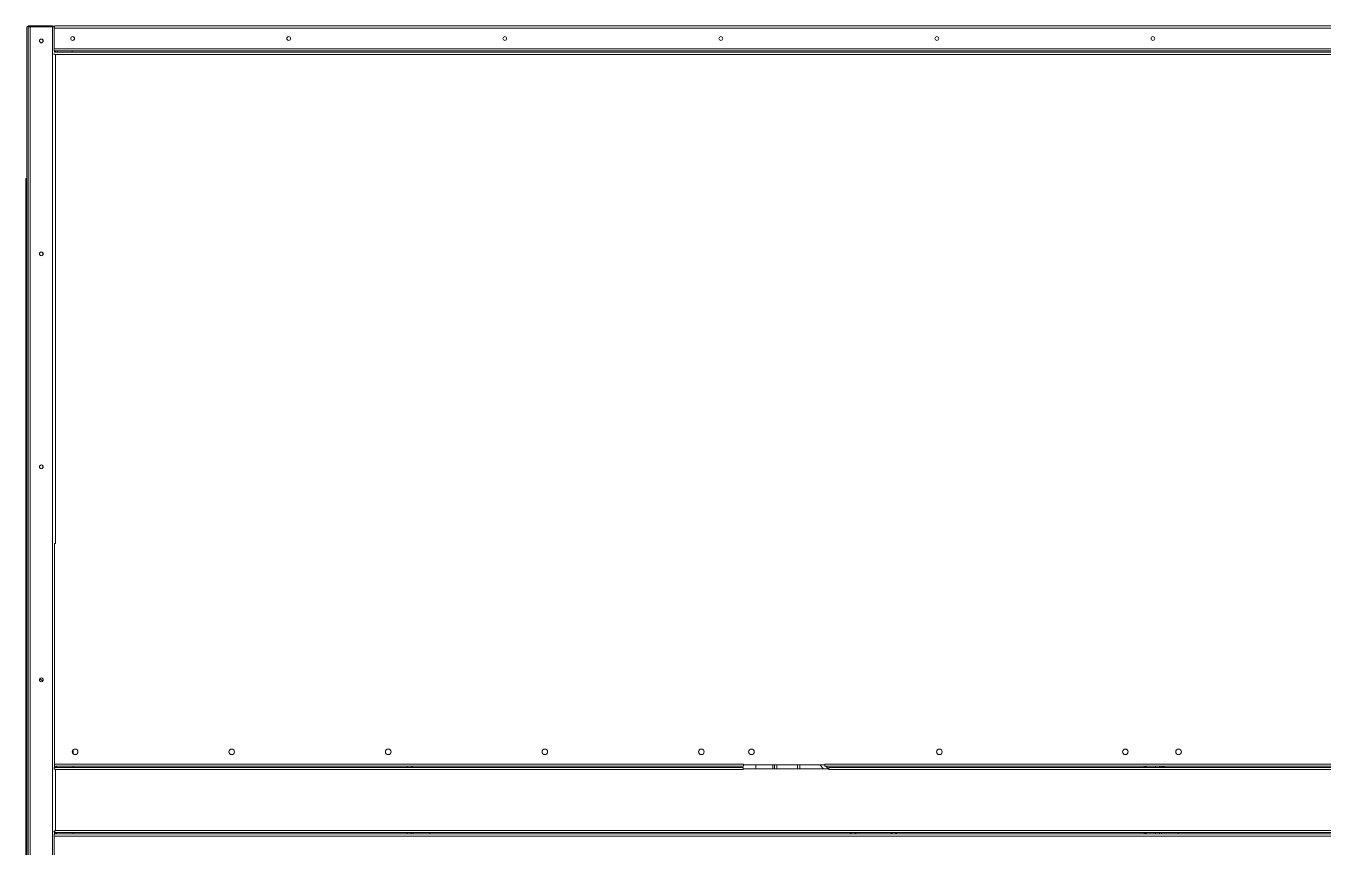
# Model space of a CAD drawing. Header units: millimetres. Extents: x 15155 to 44563, y 13060 to 33855.
# Drawn here: x 33972 to 36043, y 22932 to 24243 of the extents above; entities that cross this region are included whole.
import ezdxf

# ---------------------------------------------------------------- set-up
doc = ezdxf.new("R2010")
doc.units = ezdxf.units.MM

# ---------------------------------------------------------------- blocks, each defined once
blk = doc.blocks.new('2')
at = {"color": 7, "lineweight": 20}
for p, q in [((33973.2, 24241.1), (33973.2, 20796.5)), ((33975.2, 24241.1), (33975.2, 20796.5)), ((33978.6, 24241.1), (33978.6, 20796.5)), ((34013.8, 20796.5), (34013.8, 24241.1)), ((37525.5, 24239.4), (34016.9, 24239.4)), ((37523.8, 24242.8), (34018.6, 24242.8)), ((37525.5, 24206.2), (34016.9, 24206.2)), ((37525.5, 24202.8), (34017.2, 24202.8)), ((34017.2, 24200.8), (37525.5, 24200.8)), ((34018.6, 24197.4), (37523.8, 24197.4)), ((33971.6, 23999.4), (33971.6, 21146.2)), ((37525.5, 22954.8), (34017.2, 22954.8)), ((37523.8, 22958.2), (34018.6, 22958.2)), ((37523.8, 22952.8), (34018.6, 22952.8)), ((37525.5, 22949.4), (34016.9, 22949.4))]:
    blk.add_line(p, q, dxfattribs=at)
at = {"color": 7, "lineweight": 20, "ltscale": 0.000832692}
blk.add_line((33975.2, 24241.1), (33973.2, 24241.1), dxfattribs=at)
at = {"color": 7, "lineweight": 20, "ltscale": 0.00070809}
blk.add_line((33975.2, 24242.8), (33975.2, 24241.1), dxfattribs=at)
at = {"color": 7, "lineweight": 20, "ltscale": 0.000833107}
blk.add_line((33977.2, 24242.8), (33975.2, 24242.8), dxfattribs=at)
at = {"color": 7, "lineweight": 20, "ltscale": 0.001417}
for p, q in [((33978.6, 24241.1), (33975.2, 24241.1)), ((34016.9, 24206.2), (34016.9, 24202.8)), ((34017.2, 23064.2), (34017.2, 23060.8)), ((35247.2, 23060.8), (35247.2, 23064.2)), ((35253.8, 23058.8), (35253.8, 23055.4))]:
    blk.add_line(p, q, dxfattribs=at)
at = {"color": 7, "lineweight": 20, "ltscale": 0.000708333}
for p, q in [((33977.2, 24242.8), (33977.2, 24241.1)), ((34013.8, 24242.8), (34013.8, 24241.1))]:
    blk.add_line(p, q, dxfattribs=at)
at = {"color": 7, "lineweight": 20, "ltscale": 0.01525}
blk.add_line((34013.8, 24242.8), (33977.2, 24242.8), dxfattribs=at)
at = {"color": 7, "lineweight": 20, "ltscale": 0.014667}
for p, q in [((33978.6, 24241.1), (34013.8, 24241.1)), ((34016.9, 22914.2), (34016.9, 22949.4))]:
    blk.add_line(p, q, dxfattribs=at)
at = {"color": 7, "lineweight": 20, "ltscale": 0.001131}
for p, q in [((34016.5, 24241.1), (34013.8, 24241.1)), ((34016.9, 24242.1), (34016.9, 24239.4)), ((34016.9, 22952.1), (34016.9, 22949.4))]:
    blk.add_line(p, q, dxfattribs=at)
at = {"color": 7, "lineweight": 20, "ltscale": 0.000414935}
for q in [(34015.5, 24241.1), (34016.9, 24241.1)]:
    blk.add_line((34016.2, 24241.8), q, dxfattribs=at)
at = {"color": 7, "lineweight": 20, "ltscale": 0.013833}
blk.add_line((34016.9, 24206.2), (34016.9, 24239.4), dxfattribs=at)
at = {"color": 7, "lineweight": 20, "ltscale": 0.000833333}
for p, q in [((34017.2, 24200.8), (34017.2, 24202.8)), ((34018.9, 24200.8), (34018.9, 24202.8)), ((34022.2, 24202.8), (34022.2, 24200.8)), ((34019.2, 23060.8), (34019.2, 23058.8)), ((34020.6, 23060.8), (34020.6, 23058.8)), ((34047.2, 23058.8), (34047.2, 23060.8)), ((34580.6, 23058.8), (34580.6, 23060.8)), ((35116.8, 23056.8), (35116.8, 23058.8)), ((35117.2, 23060.8), (35117.2, 23062.8)), ((35757.2, 23058.8), (35757.2, 23060.8)), ((35759.2, 23058.8), (35759.2, 23060.8)), ((35760.6, 23058.8), (35760.6, 23060.8)), ((35775.6, 23058.8), (35775.6, 23060.8)), ((35785.8, 23058.8), (35785.8, 23060.8)), ((35787.2, 23060.8), (35787.2, 23058.8)), ((35789.2, 23060.8), (35789.2, 23058.8)), ((34047.2, 22952.8), (34047.2, 22954.8)), ((34580.6, 22952.8), (34580.6, 22954.8)), ((34586.8, 22954.8), (34586.8, 22952.8)), ((34586.8, 22952.8), (34586.8, 22954.8)), ((35757.2, 22952.8), (35757.2, 22954.8)), ((35759.2, 22952.8), (35759.2, 22954.8)), ((35760.6, 22952.8), (35760.6, 22954.8)), ((35775.6, 22952.8), (35775.6, 22954.8)), ((35781.8, 22954.8), (35781.8, 22952.8)), ((35781.8, 22952.8), (35781.8, 22954.8))]:
    blk.add_line(p, q, dxfattribs=at)
at = {"color": 7, "lineweight": 20, "ltscale": 0.325458}
blk.add_line((34018.6, 23416.3), (34018.6, 24197.4), dxfattribs=at)
at = {"color": 7, "lineweight": 20, "ltscale": 0.000832246}
blk.add_line((34045.2, 24202.8), (34045.2, 24200.8), dxfattribs=at)
at = {"color": 7, "lineweight": 20, "ltscale": 0.000128159}
blk.add_line((34045.2, 24200.8), (34045.2, 24201.1), dxfattribs=at)
at = {"color": 7, "lineweight": 20, "ltscale": 0.000664655}
blk.add_line((33973.2, 23999.4), (33971.6, 23999.4), dxfattribs=at)
at = {"color": 7, "lineweight": 20, "ltscale": 0.000583333}
for p, q in [((34017.2, 23416.3), (34018.6, 23416.3)), ((35116.8, 23055.4), (35116.8, 23056.8)), ((35117.2, 23062.8), (35117.2, 23064.2)), ((35247.2, 23062.8), (35247.2, 23064.2)), ((35253.8, 23056.8), (35253.8, 23055.4))]:
    blk.add_line(p, q, dxfattribs=at)
at = {"color": 7, "lineweight": 20, "ltscale": 0.146708}
blk.add_line((34017.2, 23064.2), (34017.2, 23416.3), dxfattribs=at)
at = {"color": 7, "lineweight": 20, "ltscale": 0.002795}
blk.add_line((34047.2, 23080.4), (34047.2, 23087.1), dxfattribs=at)
at = {"color": 7, "lineweight": 20, "ltscale": 0.000293404}
for p, q in [((34016.2, 23056.8), (34016.9, 23056.8)), ((34016.2, 22956.8), (34016.9, 22956.8))]:
    blk.add_line(p, q, dxfattribs=at)
at = {"color": 7, "lineweight": 20, "ltscale": 0.000562932}
for p, q in [((34016.9, 23057.4), (34016.9, 23058.8)), ((34016.9, 22956.1), (34016.9, 22954.8))]:
    blk.add_line(p, q, dxfattribs=at)
at = {"color": 7, "lineweight": 20, "ltscale": 0.000502197}
for p, q in [((34016.9, 23057.4), (34016.9, 23056.2)), ((34016.9, 22956.1), (34016.9, 22957.3))]:
    blk.add_line(p, q, dxfattribs=at)
at = {"color": 7, "lineweight": 20, "ltscale": 0.458333}
for p, q in [((35117.2, 23064.2), (34017.2, 23064.2)), ((35117.2, 23060.8), (34017.2, 23060.8))]:
    blk.add_line(p, q, dxfattribs=at)
at = {"color": 7, "lineweight": 20, "ltscale": 0.000833338}
blk.add_line((34017.2, 23058.8), (34017.2, 23060.8), dxfattribs=at)
at = {"color": 7, "lineweight": 20, "ltscale": 0.458167}
blk.add_line((34017.2, 23058.8), (35116.8, 23058.8), dxfattribs=at)
at = {"color": 7, "lineweight": 20, "ltscale": 0.457583}
blk.add_line((34018.6, 23055.4), (35116.8, 23055.4), dxfattribs=at)
at = {"color": 7, "lineweight": 20, "ltscale": 0.0405}
blk.add_line((34018.6, 22958.2), (34018.6, 23055.4), dxfattribs=at)
at = {"color": 7, "lineweight": 20, "ltscale": 0.000833334}
for p, q in [((34586.8, 23058.8), (34586.8, 23060.8)), ((34588.8, 23058.8), (34588.8, 23060.8)), ((35781.8, 23058.8), (35781.8, 23060.8)), ((35783.8, 23058.8), (35783.8, 23060.8))]:
    blk.add_line(p, q, dxfattribs=at)
at = {"color": 7, "lineweight": 20, "ltscale": 0.057083}
blk.add_line((35116.8, 23056.8), (35253.8, 23056.8), dxfattribs=at)
at = {"color": 7, "lineweight": 20, "ltscale": 0.054167}
blk.add_line((35247.2, 23062.8), (35117.2, 23062.8), dxfattribs=at)
at = {"color": 7, "lineweight": 20, "ltscale": 0.0025}
for p, q in [((35137.2, 23062.8), (35137.2, 23056.8)), ((35164.4, 23056.8), (35164.4, 23062.8)), ((35167.2, 23056.8), (35167.2, 23062.8)), ((35167.2, 23056.8), (35167.2, 23062.8)), ((35170.6, 23056.8), (35170.6, 23062.8)), ((35203.8, 23056.8), (35203.8, 23062.8)), ((35207.2, 23056.8), (35207.2, 23062.8))]:
    blk.add_line(p, q, dxfattribs=at)
at = {"color": 7, "lineweight": 20, "ltscale": 0.00363}
blk.add_line((35239.1, 23062.8), (35245.4, 23056.8), dxfattribs=at)
at = {"color": 7, "lineweight": 20, "ltscale": 0.000338994}
blk.add_line((35246.6, 23062.8), (35247.2, 23062.2), dxfattribs=at)
at = {"color": 7, "lineweight": 20, "ltscale": 0.43625}
for p, q in [((36294.2, 23064.2), (35247.2, 23064.2)), ((36294.2, 23060.8), (35247.2, 23060.8))]:
    blk.add_line(p, q, dxfattribs=at)
at = {"color": 7, "lineweight": 20, "ltscale": 0.00242}
blk.add_line((35248.7, 23060.8), (35253, 23056.8), dxfattribs=at)
at = {"color": 7, "lineweight": 20, "ltscale": 0.430417}
for p, q in [((35253.8, 23058.8), (36286.8, 23058.8)), ((35253.8, 23055.4), (36286.8, 23055.4))]:
    blk.add_line(p, q, dxfattribs=at)
at = {"color": 7, "lineweight": 20, "ltscale": 0.000959065}
blk.add_line((34017.2, 22952.5), (34017.2, 22954.8), dxfattribs=at)
at = {"color": 7, "lineweight": 20, "ltscale": 0.000833687}
blk.add_line((34019.2, 22954.8), (34019.2, 22952.8), dxfattribs=at)
at = {"color": 7, "lineweight": 20, "ltscale": 0.000833588}
blk.add_line((34020.6, 22954.8), (34020.6, 22952.8), dxfattribs=at)
at = {"color": 7, "lineweight": 20, "ltscale": 0.000833638}
for p, q in [((34590.2, 22954.8), (34590.2, 22952.8)), ((34616.8, 22952.8), (34616.8, 22954.8)), ((35785.2, 22954.8), (35785.2, 22952.8)), ((35811.8, 22952.8), (35811.8, 22954.8))]:
    blk.add_line(p, q, dxfattribs=at)
at = {"color": 7, "lineweight": 20, "ltscale": 0.00121}
for p, q in [((35289.4, 22952.8), (35287.3, 22954.8)), ((35289.9, 22952.8), (35287.8, 22954.8)), ((35297.4, 22952.8), (35295.3, 22954.8))]:
    blk.add_line(p, q, dxfattribs=at)
at = {"color": 7, "lineweight": 20, "ltscale": 0.001211}
for p, q in [((35352.8, 22954.8), (35354.9, 22952.8)), ((35360.4, 22954.8), (35362.5, 22952.8))]:
    blk.add_line(p, q, dxfattribs=at)
at = {"color": 7, "lineweight": 20}
for centre, radius in [((33996.2, 24218.8), 3), ((34046.2, 24222.8), 3), ((34391.2, 24222.8), 3), ((34736.2, 24222.8), 3), ((35081.2, 24222.8), 3), ((35426.2, 24222.8), 3), ((35771.2, 24222.8), 3), ((33996.2, 23878.8), 3), ((33996.2, 23538.8), 3), ((33996.2, 23198.8), 3), ((34050.2, 23083.8), 4.5), ((34300.2, 23083.8), 4.5), ((34550.2, 23083.8), 4.5), ((34800.2, 23083.8), 4.5), ((35050.2, 23083.8), 4.5), ((35130.2, 23083.8), 4.5), ((35430.2, 23083.8), 4.5), ((35727.2, 23083.8), 4.5), ((35812.2, 23083.8), 4.5)]:
    blk.add_circle(centre, radius, dxfattribs=at)
for centre, radius, start, end in [((33976.6, 24239.4), 3.4, 114.316, 150), ((33978.6, 24239.4), 3.4, 114.316, 150), ((34013.8, 24239.4), 3.4, 45.0002, 90), ((34018.6, 24239.4), 3.4, 90, 150), ((34013.4, 24238.6), 4.06, 28.4276, 38.3657), ((33994.2, 24212.8), 4.5, 45.7719, 97.3652), ((33994.2, 24218.8), 4.5, 327.9394, 32.0941), ((33898, 23723.8), 488.7, 75.7093, 76.084), ((34018.6, 24206.2), 3.4, 269.7663, 270), ((33994.2, 23878.8), 4.5, 327.9394, 32.0941), ((33994.2, 23538.8), 4.5, 327.9394, 32.0941), ((33994.2, 23194.8), 4.5, 24.3683, 102.51), ((34018.6, 22949.4), 3.4, 90, 135.0002)]:
    blk.add_arc(centre, radius, start, end, dxfattribs=at)
for points in [[(34016.9, 24242.1), (34017.3, 24242.4), (34017.6, 24242.6), (34017.9, 24242.7), (34018.3, 24242.8), (34018.6, 24242.8)], [(34016.2, 23056.8), (34016.6, 23056.5), (34017.1, 23056.2), (34017.6, 23055.9), (34018.1, 23055.7), (34018.6, 23055.4)], [(34016.9, 23057.4), (34017.3, 23057.1), (34017.6, 23056.7), (34018, 23056.3), (34018.3, 23055.8), (34018.6, 23055.4)], [(34016.2, 22956.8), (34016.6, 22957.1), (34017.1, 22957.4), (34017.6, 22957.6), (34018.1, 22957.9), (34018.6, 22958.2)], [(34016.9, 22956.1), (34017.3, 22956.5), (34017.6, 22956.9), (34018, 22957.3), (34018.3, 22957.7), (34018.6, 22958.2)], [(34016.9, 22952.1), (34017.3, 22952.4), (34017.6, 22952.6), (34017.9, 22952.7), (34018.3, 22952.8), (34018.6, 22952.8)]]:
    blk.add_open_spline(points, degree=5, dxfattribs=at)
blk.add_open_spline([(34015.5, 24197.8), (34015.7, 24197.7), (34016, 24197.7), (34016.4, 24197.6), (34017, 24197.6), (34017.7, 24197.5), (34018, 24197.4), (34018.3, 24197.4), (34018.6, 24197.4)], degree=5, knots=[0, 0, 0, 0, 0, 0, 2.806393, 2.806393, 2.806393, 5.038248, 5.038248, 5.038248, 5.038248, 5.038248, 5.038248], dxfattribs=at)

msp = doc.modelspace()

# ---------------------------------------------------------------- block references
msp.add_blockref('2', (0, 0))

doc.saveas('drawing.dxf')
